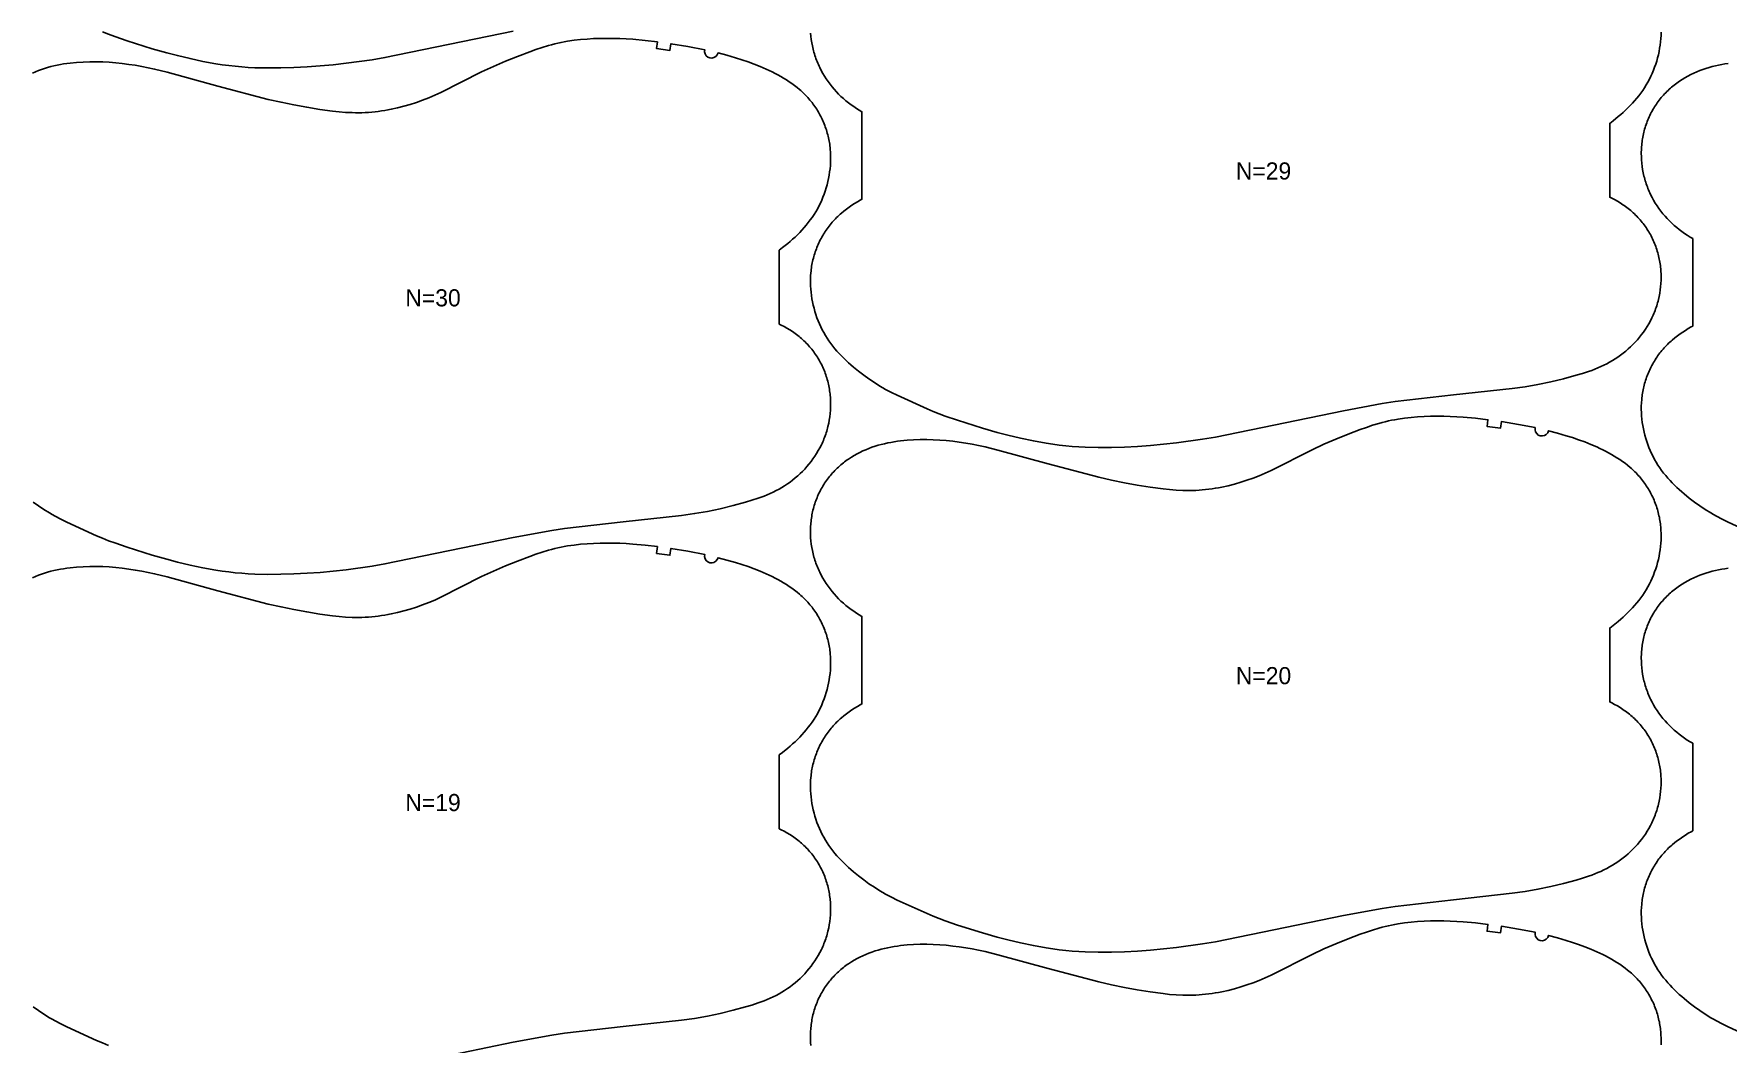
# Model space of a CAD drawing. Header units: inches. Extents: x 0 to 1954, y 0 to 1079.
# Drawn here: x 500.4 to 994.7, y 304.8 to 599.6 of the extents above; entities that cross this region are included whole.
import ezdxf

# ---------------------------------------------------------------- set-up
doc = ezdxf.new("R2010")
doc.units = ezdxf.units.IN

msp = doc.modelspace()

# ---------------------------------------------------------------- linework, layer by layer
at = {"layer": '1'}
for points in [[(499.9889, 588.1557), (500.8617, 588.5406), (501.746, 588.8986), (502.6407, 589.2298), (503.5448, 589.5347), (504.4572, 589.8136), (505.3769, 590.0668), (506.303, 590.2947), (507.2346, 590.4985), (508.1711, 590.6794), (509.1118, 590.8389), (510.0562, 590.978), (511.0035, 591.0982), (512.9042, 591.2868), (514.8092, 591.4134), (516.7165, 591.4806), (518.6246, 591.4894), (520.5318, 591.4411), (522.4368, 591.3372), (524.3388, 591.1815), (526.2367, 590.9783), (528.1299, 590.732), (530.0175, 590.4462), (531.8985, 590.1209), (533.7717, 589.7553), (535.6361, 589.3489), (539.339, 588.4259), (554.0666, 584.3991), (568.8332, 580.5173), (572.5564, 579.676), (576.2957, 578.9094), (580.0488, 578.2142), (583.8144, 577.5929), (587.5967, 577.0801), (589.4955, 576.8785), (591.3984, 576.7254), (593.3041, 576.6315), (594.2576, 576.61), (595.2112, 576.6074), (596.1647, 576.6246), (597.1179, 576.6615), (598.0703, 576.7178), (599.0215, 576.7932), (599.9712, 576.8872), (600.919, 576.9994), (601.8645, 577.1296), (602.8074, 577.2773), (603.7472, 577.4422), (604.6839, 577.6237), (606.5472, 578.0349), (608.3963, 578.5071), (610.2303, 579.0363), (612.0481, 579.6196), (613.8476, 580.2564), (615.6267, 580.9469), (617.3832, 581.6915), (619.1164, 582.4881), (631.031, 588.5316), (634.4963, 590.1311), (638.0038, 591.6375), (641.5419, 593.0684), (645.1131, 594.4166), (646.9133, 595.0536), (648.7255, 595.6542), (650.5521, 596.2056), (651.4715, 596.4591), (652.3953, 596.6955), (653.3237, 596.9138), (654.2563, 597.114), (655.1929, 597.2967), (656.1328, 597.4622), (658.0211, 597.7437), (659.9176, 597.9624), (661.8193, 598.1223), (663.7245, 598.2294), (665.6321, 598.2899), (667.5408, 598.31), (669.4494, 598.295), (671.3573, 598.2451), (673.2637, 598.1597), (675.168, 598.038), (678.7606, 597.7137), (682.3446, 597.2962), (682.0947, 595.3119), (686.0218, 594.7825), (686.3088, 596.7618), (691.236, 595.9172), (696.1463, 594.9796), (696.1463, 594.9796), (696.103, 594.3586), (696.2529, 593.7543), (696.5812, 593.2254), (697.0563, 592.8231), (697.6321, 592.5863), (698.2528, 592.5381), (698.8583, 592.6831), (699.3898, 593.0072), (699.7959, 593.4791), (700.0372, 594.053), (702.607, 593.3665), (705.161, 592.6217), (706.9823, 592.0497), (708.7914, 591.4406), (710.5848, 590.7885), (712.359, 590.0871), (714.1105, 589.3307), (714.9764, 588.9303), (715.8349, 588.5145), (716.6856, 588.0826), (717.5279, 587.6342), (718.3612, 587.1686), (719.1849, 586.6853), (719.9984, 586.1838), (720.7998, 585.6629), (721.5872, 585.1218), (722.3588, 584.5595), (723.1125, 583.9748), (723.8466, 583.3667), (724.2056, 583.0536), (724.5589, 582.7343), (724.9064, 582.4087), (725.2477, 582.0765), (725.5827, 581.7378), (725.9112, 581.3927), (726.2332, 581.0413), (726.5485, 580.6838), (726.8571, 580.3202), (727.1589, 579.9509), (727.4539, 579.5759), (727.7419, 579.1954), (728.0228, 578.8096), (728.2966, 578.4186), (728.5632, 578.0225), (728.8225, 577.6216), (729.0745, 577.216), (729.3189, 576.8058), (729.5559, 576.3912), (729.7852, 575.9723), (730.0067, 575.5494), (730.2206, 575.1225), (730.4265, 574.6919), (730.6246, 574.2576), (730.8148, 573.8198), (730.9969, 573.3786), (731.1709, 572.9343), (731.3368, 572.4869), (731.4945, 572.0366), (731.644, 571.5835), (731.7851, 571.1279), (731.9178, 570.6697), (732.0421, 570.2093), (732.1579, 569.7467), (732.2651, 569.2821), (732.3637, 568.8156), (732.4537, 568.3474), (732.535, 567.8776), (732.6077, 567.4064), (732.672, 566.9339), (732.7279, 566.4603), (732.7754, 565.9857), (732.8458, 565.0342), (732.8836, 564.0806), (732.8894, 563.1261), (732.8638, 562.1718), (732.8074, 561.219), (732.7206, 560.2688), (732.604, 559.3219), (732.4579, 558.3792), (732.2829, 557.4414), (732.0792, 556.5091), (731.8475, 555.5833), (731.588, 554.6645), (731.3012, 553.7536), (730.9875, 552.8514), (730.647, 551.959), (730.2795, 551.0774), (729.8851, 550.2079), (729.4637, 549.3517), (729.0153, 548.5098), (728.5398, 547.6835), (728.0372, 546.874), (727.5078, 546.082), (726.9529, 545.3076), (726.3743, 544.5502), (725.7734, 543.8096), (725.1521, 543.0852), (724.5119, 542.3769), (723.8545, 541.6841), (723.1816, 541.0065), (722.4947, 540.3437), (721.7947, 539.6951), (721.0822, 539.0604), (720.3581, 538.4389), (718.8778, 537.2338), (717.8894, 536.4799), (717.8894, 514.9355), (718.4608, 514.6617), (719.3074, 514.2218), (720.1394, 513.7541), (720.9554, 513.2586), (721.754, 512.7356), (722.1463, 512.4639), (722.5339, 512.1854), (722.9164, 511.9001), (723.2937, 511.608), (723.6656, 511.3093), (724.032, 511.0039), (724.3928, 510.6918), (724.7476, 510.3731), (725.0964, 510.0479), (725.439, 509.716), (725.7752, 509.3776), (726.1049, 509.0328), (726.428, 508.6818), (726.7444, 508.3246), (727.0539, 507.9615), (727.3564, 507.5925), (727.6518, 507.2177), (727.94, 506.8374), (728.2209, 506.4517), (728.4943, 506.0607), (728.7601, 505.6645), (729.0183, 505.2632), (729.2686, 504.8571), (729.511, 504.4462), (729.7454, 504.0308), (729.9716, 503.6108), (730.1895, 503.1865), (730.3991, 502.7581), (730.6004, 502.3257), (730.7933, 501.8894), (730.9778, 501.4495), (731.154, 501.0062), (731.3217, 500.5596), (731.481, 500.1098), (731.6318, 499.6572), (731.7742, 499.2017), (731.908, 498.7437), (732.0333, 498.2832), (732.1501, 497.8206), (732.2583, 497.3558), (732.358, 496.8892), (732.449, 496.4208), (732.5314, 495.9509), (732.6051, 495.4797), (732.6704, 495.0071), (732.727, 494.5335), (732.7752, 494.0589), (732.8149, 493.5835), (732.8461, 493.1075), (732.8689, 492.6309), (732.8834, 492.154), (732.8894, 491.6769), (732.8766, 490.7225), (732.8307, 489.769), (732.7519, 488.8176), (732.6406, 487.8694), (732.4966, 486.9256), (732.3202, 485.9876), (732.1113, 485.0563), (731.9947, 484.5937), (731.8699, 484.1332), (731.7371, 483.6751), (731.5962, 483.2194), (731.4472, 482.7664), (731.2902, 482.3162), (731.125, 481.8689), (730.9518, 481.4247), (730.7706, 480.9837), (730.5814, 480.5461), (730.3844, 480.1118), (730.1797, 479.6812), (729.7477, 478.8307), (729.2864, 477.9955), (728.7969, 477.1762), (728.2801, 476.3736), (727.7369, 475.5885), (727.1685, 474.8215), (726.5758, 474.0735), (725.9594, 473.3449), (725.3203, 472.6364), (724.659, 471.9485), (723.9764, 471.2819), (723.2731, 470.637), (722.5499, 470.0144), (721.8076, 469.4147), (721.0468, 468.8385), (720.2686, 468.2859), (719.4739, 467.7572), (718.6636, 467.2527), (717.8386, 466.7726), (717.0001, 466.3171), (716.1488, 465.8864), (715.2858, 465.4808), (714.4121, 465.1001), (713.5287, 464.7424), (712.6368, 464.4054), (711.7376, 464.0869), (709.9218, 463.4959), (708.0906, 462.9512), (704.4059, 461.9512), (700.6956, 461.0598), (696.9597, 460.2766), (693.201, 459.6116), (689.4237, 459.0678), (672.3483, 457.2096), (655.282, 455.27), (651.5112, 454.6821), (640.2452, 452.6337), (602.8626, 444.9181), (599.0968, 444.2964), (591.5344, 443.2512), (587.7416, 442.8236), (583.9404, 442.4777), (580.1327, 442.2116), (576.3207, 442.0207), (572.5054, 441.9061), (568.688, 441.876), (564.8723, 441.9609), (562.9664, 442.057), (561.0629, 442.1917), (559.1626, 442.3656), (557.2664, 442.5794), (555.3751, 442.8334), (553.489, 443.1249), (549.7332, 443.8073), (546, 444.6022), (542.2883, 445.4922), (539.2075, 446.2975), (534.9272, 447.5124), (527.6492, 449.8157), (524.0393, 451.0598), (522.2488, 451.7197), (520.4726, 452.4152), (518.7131, 453.1508), (510.03, 457.1158), (508.319, 457.9601), (506.6338, 458.852), (505.8036, 459.3205), (504.9821, 459.8044), (503.3647, 460.8158), (501.7808, 461.8807), (500.2297, 462.9941)], [(640.2452, 600.4257), (602.8626, 592.7101), (599.0968, 592.0884), (591.5344, 591.0432), (587.7416, 590.6156), (583.9404, 590.2697), (580.1327, 590.0036), (576.3207, 589.8127), (572.5054, 589.6981), (568.688, 589.668), (564.8723, 589.7529), (562.9664, 589.849), (561.0629, 589.9837), (559.1626, 590.1576), (557.2664, 590.3714), (555.3751, 590.6254), (553.489, 590.9169), (549.7332, 591.5993), (546, 592.3942), (542.2883, 593.2842), (539.2075, 594.0895), (534.9272, 595.3044), (527.6492, 597.6077), (524.0393, 598.8518), (522.2488, 599.5117), (520.4726, 600.2072)], [(975.1894, 600.1541), (975.1638, 599.1998), (975.1074, 598.247), (975.0206, 597.2968), (974.904, 596.3499), (974.7579, 595.4072), (974.5829, 594.4694), (974.3792, 593.5371), (974.1475, 592.6113), (973.888, 591.6925), (973.6012, 590.7816), (973.2875, 589.8794), (972.947, 588.987), (972.5795, 588.1054), (972.1851, 587.2359), (971.7637, 586.3797), (971.3153, 585.5378), (970.8398, 584.7115), (970.3372, 583.902), (969.8078, 583.11), (969.2529, 582.3356), (968.6743, 581.5782), (968.0734, 580.8376), (967.4521, 580.1132), (966.8119, 579.4049), (966.1545, 578.7121), (965.4816, 578.0345), (964.7947, 577.3717), (964.0947, 576.7231), (963.3822, 576.0884), (962.6581, 575.4669), (961.1778, 574.2618), (960.1894, 573.5079), (960.1894, 551.9635), (960.7608, 551.6897), (961.6074, 551.2498), (962.4394, 550.7821), (963.2554, 550.2866), (964.054, 549.7636), (964.4463, 549.4919), (964.8339, 549.2134), (965.2164, 548.9281), (965.5937, 548.636), (965.9656, 548.3373), (966.332, 548.0319), (966.6928, 547.7198), (967.0476, 547.4011), (967.3964, 547.0759), (967.739, 546.744), (968.0752, 546.4056), (968.4049, 546.0608), (968.728, 545.7098), (969.0444, 545.3526), (969.3539, 544.9895), (969.6564, 544.6205), (969.9518, 544.2457), (970.24, 543.8654), (970.5209, 543.4797), (970.7943, 543.0887), (971.0601, 542.6925), (971.3183, 542.2912), (971.5686, 541.8851), (971.811, 541.4742), (972.0454, 541.0588), (972.2716, 540.6388), (972.4895, 540.2145), (972.6991, 539.7861), (972.9004, 539.3537), (973.0933, 538.9174), (973.2778, 538.4775), (973.454, 538.0342), (973.6217, 537.5876), (973.781, 537.1378), (973.9318, 536.6852), (974.0742, 536.2297), (974.208, 535.7717), (974.3333, 535.3112), (974.4501, 534.8486), (974.5583, 534.3838), (974.658, 533.9172), (974.749, 533.4488), (974.8314, 532.9789), (974.9051, 532.5077), (974.9704, 532.0351), (975.027, 531.5615), (975.0752, 531.0869), (975.1149, 530.6115), (975.1461, 530.1355), (975.1689, 529.6589), (975.1834, 529.182), (975.1894, 528.7049), (975.1766, 527.7505), (975.1307, 526.797), (975.0519, 525.8456), (974.9406, 524.8974), (974.7966, 523.9536), (974.6202, 523.0156), (974.4113, 522.0843), (974.2947, 521.6217), (974.1699, 521.1612), (974.0371, 520.7031), (973.8962, 520.2474), (973.7472, 519.7944), (973.5902, 519.3442), (973.425, 518.8969), (973.2518, 518.4527), (973.0706, 518.0117), (972.8814, 517.5741), (972.6844, 517.1398), (972.4797, 516.7092), (972.0477, 515.8587), (971.5864, 515.0235), (971.0969, 514.2042), (970.5801, 513.4016), (970.0369, 512.6165), (969.4685, 511.8495), (968.8758, 511.1015), (968.2594, 510.3729), (967.6203, 509.6644), (966.959, 508.9765), (966.2764, 508.3099), (965.5731, 507.665), (964.8499, 507.0424), (964.1076, 506.4427), (963.3468, 505.8665), (962.5686, 505.3139), (961.7739, 504.7852), (960.9636, 504.2807), (960.1386, 503.8006), (959.3001, 503.3451), (958.4488, 502.9144), (957.5858, 502.5088), (956.7121, 502.1281), (955.8287, 501.7704), (954.9368, 501.4334), (954.0376, 501.1149), (952.2218, 500.5239), (950.3906, 499.9792), (946.7059, 498.9792), (942.9956, 498.0878), (939.2597, 497.3046), (935.501, 496.6396), (931.7237, 496.0958), (914.6483, 494.2376), (897.582, 492.298), (893.8112, 491.7101), (882.5452, 489.6617), (845.1626, 481.9461), (841.3968, 481.3244), (833.8344, 480.2792), (830.0416, 479.8516), (826.2404, 479.5057), (822.4327, 479.2396), (818.6207, 479.0487), (814.8054, 478.9341), (810.988, 478.904), (807.1723, 478.9889), (805.2664, 479.085), (803.3629, 479.2197), (801.4626, 479.3936), (799.5664, 479.6074), (797.6751, 479.8614), (795.789, 480.1529), (792.0332, 480.8353), (788.3, 481.6302), (784.5883, 482.5202), (781.5075, 483.3255), (777.2272, 484.5404), (769.9492, 486.8437), (766.3393, 488.0878), (764.5488, 488.7477), (762.7726, 489.4432), (761.0131, 490.1788), (752.33, 494.1438), (750.619, 494.9881), (748.9338, 495.88), (748.1036, 496.3485), (747.2821, 496.8324), (745.6647, 497.8438), (744.0808, 498.9087), (742.5297, 500.0221), (741.0116, 501.1801), (739.5313, 502.3852), (738.8072, 503.0067), (738.0948, 503.6414), (737.3947, 504.29), (736.7078, 504.9528), (736.0349, 505.6304), (735.3775, 506.3232), (734.7373, 507.0315), (734.116, 507.7559), (733.5152, 508.4965), (732.9365, 509.2539), (732.3816, 510.0283), (731.8522, 510.8203), (731.3496, 511.6298), (730.8742, 512.4561), (730.4257, 513.298), (730.0043, 514.1542), (729.6099, 515.0237), (729.2425, 515.9053), (728.9019, 516.7977), (728.5882, 517.6999), (728.3015, 518.6108), (728.042, 519.5296), (727.8102, 520.4554), (727.6065, 521.3877), (727.4315, 522.3255), (727.2854, 523.2682), (727.1688, 524.2151), (727.082, 525.1653), (727.0256, 526.1181), (727, 527.0724), (727.0058, 528.0269), (727.0436, 528.9805), (727.114, 529.932), (727.1615, 530.4066), (727.2174, 530.8802), (727.2817, 531.3527), (727.3544, 531.8239), (727.4358, 532.2937), (727.5257, 532.7619), (727.6243, 533.2284), (727.7315, 533.693), (727.8473, 534.1556), (727.9716, 534.616), (728.1043, 535.0742), (728.2455, 535.5298), (728.3949, 535.9829), (728.5526, 536.4332), (728.7185, 536.8806), (728.8925, 537.3249), (729.0747, 537.7661), (729.2648, 538.2039), (729.4629, 538.6382), (729.6689, 539.0688), (729.8827, 539.4957), (730.1043, 539.9186), (730.3336, 540.3375), (730.5705, 540.7521), (730.815, 541.1623), (731.0669, 541.5679), (731.3262, 541.9688), (731.5928, 542.3649), (731.8666, 542.7559), (732.1475, 543.1417), (732.4355, 543.5222), (732.7305, 543.8972), (733.0323, 544.2665), (733.3409, 544.6301), (733.6563, 544.9876), (733.9782, 545.339), (734.3067, 545.6841), (734.6417, 546.0228), (734.983, 546.355), (735.3305, 546.6806), (735.6838, 546.9999), (736.0429, 547.313), (736.7769, 547.9211), (737.5306, 548.5058), (738.3022, 549.0681), (739.0897, 549.6092), (739.8911, 550.1301), (740.7045, 550.6316), (741.5282, 551.1149), (742, 551.3785), (742, 576.9118), (741.2259, 577.3624), (740.4156, 577.8669), (739.6208, 578.3956), (738.8426, 578.9482), (738.0818, 579.5244), (737.3395, 580.1241), (736.6163, 580.7467), (735.913, 581.3916), (735.2304, 582.0582), (734.5691, 582.7461), (733.93, 583.4546), (733.3137, 584.1832), (732.7209, 584.9312), (732.1525, 585.6982), (731.6094, 586.4833), (731.0925, 587.2859), (730.603, 588.1052), (730.1417, 588.9404), (729.7098, 589.7909), (729.5051, 590.2215), (729.308, 590.6558), (729.1189, 591.0934), (728.9376, 591.5344), (728.7644, 591.9786), (728.5992, 592.4259), (728.4422, 592.8761), (728.2932, 593.3291), (728.1523, 593.7848), (728.0195, 594.2429), (727.8948, 594.7034), (727.7781, 595.166), (727.5692, 596.0973), (727.3928, 597.0353), (727.2489, 597.9791), (727.1375, 598.9273), (727.0587, 599.8787)], [(1003.4131, 453.1508), (994.73, 457.1158), (993.019, 457.9601), (991.3338, 458.852), (990.5036, 459.3205), (989.6821, 459.8044), (988.0647, 460.8158), (986.4808, 461.8807), (984.9297, 462.9941), (983.4116, 464.1521), (981.9313, 465.3572), (981.2072, 465.9787), (980.4948, 466.6134), (979.7947, 467.262), (979.1078, 467.9248), (978.4349, 468.6024), (977.7775, 469.2952), (977.1373, 470.0035), (976.516, 470.7279), (975.9152, 471.4685), (975.3365, 472.2259), (974.7816, 473.0003), (974.2522, 473.7923), (973.7496, 474.6018), (973.2742, 475.4281), (972.8257, 476.27), (972.4043, 477.1262), (972.0099, 477.9957), (971.6425, 478.8773), (971.3019, 479.7697), (970.9882, 480.6719), (970.7015, 481.5828), (970.442, 482.5016), (970.2102, 483.4274), (970.0065, 484.3597), (969.8315, 485.2975), (969.6854, 486.2402), (969.5688, 487.1871), (969.482, 488.1373), (969.4256, 489.0901), (969.4, 490.0444), (969.4058, 490.9989), (969.4436, 491.9525), (969.514, 492.904), (969.5615, 493.3786), (969.6174, 493.8522), (969.6817, 494.3247), (969.7544, 494.7959), (969.8358, 495.2657), (969.9257, 495.7339), (970.0243, 496.2004), (970.1315, 496.665), (970.2473, 497.1276), (970.3716, 497.588), (970.5043, 498.0462), (970.6455, 498.5018), (970.7949, 498.9549), (970.9526, 499.4052), (971.1185, 499.8526), (971.2925, 500.2969), (971.4747, 500.7381), (971.6648, 501.1759), (971.8629, 501.6102), (972.0689, 502.0408), (972.2827, 502.4677), (972.5043, 502.8906), (972.7336, 503.3095), (972.9705, 503.7241), (973.215, 504.1343), (973.4669, 504.5399), (973.7262, 504.9408), (973.9928, 505.3369), (974.2666, 505.7279), (974.5475, 506.1137), (974.8355, 506.4942), (975.1305, 506.8692), (975.4323, 507.2385), (975.7409, 507.6021), (976.0563, 507.9596), (976.3782, 508.311), (976.7067, 508.6561), (977.0417, 508.9948), (977.383, 509.327), (977.7305, 509.6526), (978.0838, 509.9719), (978.4429, 510.285), (979.1769, 510.8931), (979.9306, 511.4778), (980.7022, 512.0401), (981.4897, 512.5812), (982.2911, 513.1021), (983.1045, 513.6036), (983.9282, 514.0869), (984.4, 514.3505), (984.4, 539.8838), (983.6259, 540.3344), (982.8156, 540.8389), (982.0208, 541.3676), (981.2426, 541.9202), (980.4818, 542.4964), (979.7395, 543.0961), (979.0163, 543.7187), (978.313, 544.3636), (977.6304, 545.0302), (976.9691, 545.7181), (976.33, 546.4266), (975.7137, 547.1552), (975.1209, 547.9032), (974.5525, 548.6702), (974.0094, 549.4553), (973.4925, 550.2579), (973.003, 551.0772), (972.5417, 551.9124), (972.1098, 552.7629), (971.9051, 553.1935), (971.708, 553.6278), (971.5189, 554.0654), (971.3376, 554.5064), (971.1644, 554.9506), (970.9992, 555.3979), (970.8422, 555.8481), (970.6932, 556.3011), (970.5523, 556.7568), (970.4195, 557.2149), (970.2948, 557.6754), (970.1781, 558.138), (969.9692, 559.0693), (969.7928, 560.0073), (969.6489, 560.9511), (969.5375, 561.8993), (969.4587, 562.8507), (969.4128, 563.8042), (969.4, 564.7586), (969.4061, 565.2357), (969.4205, 565.7126), (969.4433, 566.1892), (969.4745, 566.6652), (969.5142, 567.1406), (969.5624, 567.6152), (969.6191, 568.0888), (969.6843, 568.5614), (969.7581, 569.0326), (969.8405, 569.5025), (969.9315, 569.9709), (970.0311, 570.4375), (970.1393, 570.9023), (970.2561, 571.3649), (970.3814, 571.8254), (970.5152, 572.2834), (970.6576, 572.7389), (970.8084, 573.1915), (970.9677, 573.6413), (971.1354, 574.0879), (971.3116, 574.5312), (971.4961, 574.9711), (971.6891, 575.4074), (971.8903, 575.8398), (972.0999, 576.2682), (972.3178, 576.6925), (972.544, 577.1125), (972.7784, 577.5279), (973.0208, 577.9388), (973.2711, 578.3449), (973.5293, 578.7461), (973.7951, 579.1424), (974.0685, 579.5334), (974.3494, 579.9191), (974.6376, 580.2994), (974.933, 580.6742), (975.2355, 581.0432), (975.545, 581.4063), (975.8614, 581.7635), (976.1845, 582.1145), (976.5142, 582.4593), (976.8504, 582.7977), (977.193, 583.1296), (977.5418, 583.4548), (977.8967, 583.7735), (978.2574, 584.0856), (978.6238, 584.391), (978.9957, 584.6897), (979.3731, 584.9818), (979.7556, 585.2671), (980.1431, 585.5456), (980.5354, 585.8173), (981.3341, 586.3403), (982.15, 586.8358), (982.982, 587.3035), (983.8287, 587.7434), (984.6889, 588.1557), (985.5617, 588.5406), (986.446, 588.8986), (987.3407, 589.2298), (988.2448, 589.5347), (989.1572, 589.8136), (990.0769, 590.0668), (991.003, 590.2947), (991.9346, 590.4985), (992.8711, 590.6794), (993.8118, 590.8389), (994.7562, 590.978)], [(499.9889, 440.8637), (500.8617, 441.2486), (501.746, 441.6066), (502.6407, 441.9378), (503.5448, 442.2427), (504.4572, 442.5216), (505.3769, 442.7748), (506.303, 443.0027), (507.2346, 443.2065), (508.1711, 443.3874), (509.1118, 443.5469), (510.0562, 443.686), (511.0035, 443.8062), (512.9042, 443.9948), (514.8092, 444.1214), (516.7165, 444.1886), (518.6246, 444.1974), (520.5318, 444.1491), (522.4368, 444.0452), (524.3388, 443.8895), (526.2367, 443.6863), (528.1299, 443.44), (530.0175, 443.1542), (531.8985, 442.8289), (533.7717, 442.4633), (535.6361, 442.0569), (539.339, 441.1339), (554.0666, 437.1071), (568.8332, 433.2253), (572.5564, 432.384), (576.2957, 431.6174), (580.0488, 430.9222), (583.8144, 430.3009), (587.5967, 429.7881), (589.4955, 429.5865), (591.3984, 429.4334), (593.3041, 429.3395), (594.2576, 429.318), (595.2112, 429.3154), (596.1647, 429.3326), (597.1179, 429.3695), (598.0703, 429.4258), (599.0215, 429.5012), (599.9712, 429.5952), (600.919, 429.7074), (601.8645, 429.8376), (602.8074, 429.9853), (603.7472, 430.1502), (604.6839, 430.3317), (606.5472, 430.7429), (608.3963, 431.2151), (610.2303, 431.7443), (612.0481, 432.3276), (613.8476, 432.9644), (615.6267, 433.6549), (617.3832, 434.3995), (619.1164, 435.1961), (631.031, 441.2396), (634.4963, 442.8391), (638.0038, 444.3455), (641.5419, 445.7764), (645.1131, 447.1246), (646.9133, 447.7616), (648.7255, 448.3622), (650.5521, 448.9136), (651.4715, 449.1671), (652.3953, 449.4035), (653.3237, 449.6218), (654.2563, 449.822), (655.1929, 450.0047), (656.1328, 450.1702), (658.0211, 450.4517), (659.9176, 450.6704), (661.8193, 450.8303), (663.7245, 450.9374), (665.6321, 450.9979), (667.5408, 451.018), (669.4494, 451.003), (671.3573, 450.9531), (673.2637, 450.8677), (675.168, 450.746), (678.7606, 450.4217), (682.3446, 450.0042), (682.0947, 448.0199), (686.0218, 447.4905), (686.3088, 449.4698), (691.236, 448.6252), (696.1463, 447.6876), (696.1463, 447.6876), (696.103, 447.0666), (696.2529, 446.4623), (696.5812, 445.9334), (697.0563, 445.5311), (697.6321, 445.2943), (698.2528, 445.2461), (698.8583, 445.3911), (699.3898, 445.7152), (699.7959, 446.1871), (700.0372, 446.761), (702.607, 446.0745), (705.161, 445.3297), (706.9823, 444.7577), (708.7914, 444.1486), (710.5848, 443.4965), (712.359, 442.7951), (714.1105, 442.0387), (714.9764, 441.6383), (715.8349, 441.2225), (716.6856, 440.7906), (717.5279, 440.3422), (718.3612, 439.8766), (719.1849, 439.3933), (719.9984, 438.8918), (720.7998, 438.3709), (721.5872, 437.8298), (722.3588, 437.2675), (723.1125, 436.6828), (723.8466, 436.0747), (724.2056, 435.7616), (724.5589, 435.4423), (724.9064, 435.1167), (725.2477, 434.7845), (725.5827, 434.4458), (725.9112, 434.1007), (726.2332, 433.7493), (726.5485, 433.3918), (726.8571, 433.0282), (727.1589, 432.6589), (727.4539, 432.2839), (727.7419, 431.9034), (728.0228, 431.5176), (728.2966, 431.1266), (728.5632, 430.7305), (728.8225, 430.3296), (729.0745, 429.924), (729.3189, 429.5138), (729.5559, 429.0992), (729.7852, 428.6803), (730.0067, 428.2574), (730.2206, 427.8305), (730.4265, 427.3999), (730.6246, 426.9656), (730.8148, 426.5278), (730.9969, 426.0866), (731.1709, 425.6423), (731.3368, 425.1949), (731.4945, 424.7446), (731.644, 424.2915), (731.7851, 423.8359), (731.9178, 423.3777), (732.0421, 422.9173), (732.1579, 422.4547), (732.2651, 421.9901), (732.3637, 421.5236), (732.4537, 421.0554), (732.535, 420.5856), (732.6077, 420.1144), (732.672, 419.6419), (732.7279, 419.1683), (732.7754, 418.6937), (732.8458, 417.7422), (732.8836, 416.7886), (732.8894, 415.8341), (732.8638, 414.8798), (732.8074, 413.927), (732.7206, 412.9768), (732.604, 412.0299), (732.4579, 411.0872), (732.2829, 410.1494), (732.0792, 409.2171), (731.8475, 408.2913), (731.588, 407.3725), (731.3012, 406.4616), (730.9875, 405.5594), (730.647, 404.667), (730.2795, 403.7854), (729.8851, 402.9159), (729.4637, 402.0597), (729.0153, 401.2178), (728.5398, 400.3915), (728.0372, 399.582), (727.5078, 398.79), (726.9529, 398.0156), (726.3743, 397.2582), (725.7734, 396.5176), (725.1521, 395.7932), (724.5119, 395.0849), (723.8545, 394.3921), (723.1816, 393.7145), (722.4947, 393.0517), (721.7947, 392.4031), (721.0822, 391.7684), (720.3581, 391.1469), (718.8778, 389.9418), (717.8894, 389.1879), (717.8894, 367.6435), (718.4608, 367.3697), (719.3074, 366.9298), (720.1394, 366.4621), (720.9554, 365.9666), (721.754, 365.4436), (722.1463, 365.1719), (722.5339, 364.8934), (722.9164, 364.6081), (723.2937, 364.316), (723.6656, 364.0173), (724.032, 363.7119), (724.3928, 363.3998), (724.7476, 363.0811), (725.0964, 362.7559), (725.439, 362.424), (725.7752, 362.0856), (726.1049, 361.7408), (726.428, 361.3898), (726.7444, 361.0326), (727.0539, 360.6695), (727.3564, 360.3005), (727.6518, 359.9257), (727.94, 359.5454), (728.2209, 359.1597), (728.4943, 358.7687), (728.7601, 358.3725), (729.0183, 357.9712), (729.2686, 357.5651), (729.511, 357.1542), (729.7454, 356.7388), (729.9716, 356.3188), (730.1895, 355.8945), (730.3991, 355.4661), (730.6004, 355.0337), (730.7933, 354.5974), (730.9778, 354.1575), (731.154, 353.7142), (731.3217, 353.2676), (731.481, 352.8178), (731.6318, 352.3652), (731.7742, 351.9097), (731.908, 351.4517), (732.0333, 350.9912), (732.1501, 350.5286), (732.2583, 350.0638), (732.358, 349.5972), (732.449, 349.1288), (732.5314, 348.6589), (732.6051, 348.1877), (732.6704, 347.7151), (732.727, 347.2415), (732.7752, 346.7669), (732.8149, 346.2915), (732.8461, 345.8155), (732.8689, 345.3389), (732.8834, 344.862), (732.8894, 344.3849), (732.8766, 343.4305), (732.8307, 342.477), (732.7519, 341.5256), (732.6406, 340.5774), (732.4966, 339.6336), (732.3202, 338.6956), (732.1113, 337.7643), (731.9947, 337.3017), (731.8699, 336.8412), (731.7371, 336.3831), (731.5962, 335.9274), (731.4472, 335.4744), (731.2902, 335.0242), (731.125, 334.5769), (730.9518, 334.1327), (730.7706, 333.6917), (730.5814, 333.2541), (730.3844, 332.8198), (730.1797, 332.3892), (729.7477, 331.5387), (729.2864, 330.7035), (728.7969, 329.8842), (728.2801, 329.0816), (727.7369, 328.2965), (727.1685, 327.5295), (726.5758, 326.7815), (725.9594, 326.0529), (725.3203, 325.3444), (724.659, 324.6565), (723.9764, 323.9899), (723.2731, 323.345), (722.5499, 322.7224), (721.8076, 322.1227), (721.0468, 321.5465), (720.2686, 320.9939), (719.4739, 320.4652), (718.6636, 319.9607), (717.8386, 319.4806), (717.0001, 319.0251), (716.1488, 318.5944), (715.2858, 318.1888), (714.4121, 317.8081), (713.5287, 317.4504), (712.6368, 317.1134), (711.7376, 316.7949), (709.9218, 316.2039), (708.0906, 315.6592), (704.4059, 314.6592), (700.6956, 313.7678), (696.9597, 312.9846), (693.201, 312.3196), (689.4237, 311.7758), (672.3483, 309.9176), (655.282, 307.978), (651.5112, 307.3901), (640.2452, 305.3417), (602.8626, 297.6261)], [(1003.4131, 305.8588), (994.73, 309.8238), (993.019, 310.6681), (991.3338, 311.56), (990.5036, 312.0285), (989.6821, 312.5124), (988.0647, 313.5238), (986.4808, 314.5887), (984.9297, 315.7021), (983.4116, 316.8601), (981.9313, 318.0652), (981.2072, 318.6867), (980.4948, 319.3214), (979.7947, 319.97), (979.1078, 320.6328), (978.4349, 321.3104), (977.7775, 322.0032), (977.1373, 322.7115), (976.516, 323.4359), (975.9152, 324.1765), (975.3365, 324.9339), (974.7816, 325.7083), (974.2522, 326.5003), (973.7496, 327.3098), (973.2742, 328.1361), (972.8257, 328.978), (972.4043, 329.8342), (972.0099, 330.7037), (971.6425, 331.5853), (971.3019, 332.4777), (970.9882, 333.3799), (970.7015, 334.2908), (970.442, 335.2096), (970.2102, 336.1354), (970.0065, 337.0677), (969.8315, 338.0055), (969.6854, 338.9482), (969.5688, 339.8951), (969.482, 340.8453), (969.4256, 341.7981), (969.4, 342.7524), (969.4058, 343.7069), (969.4436, 344.6605), (969.514, 345.612), (969.5615, 346.0866), (969.6174, 346.5602), (969.6817, 347.0327), (969.7544, 347.5039), (969.8358, 347.9737), (969.9257, 348.4419), (970.0243, 348.9084), (970.1315, 349.373), (970.2473, 349.8356), (970.3716, 350.296), (970.5043, 350.7542), (970.6455, 351.2098), (970.7949, 351.6629), (970.9526, 352.1132), (971.1185, 352.5606), (971.2925, 353.0049), (971.4747, 353.4461), (971.6648, 353.8839), (971.8629, 354.3182), (972.0689, 354.7488), (972.2827, 355.1757), (972.5043, 355.5986), (972.7336, 356.0175), (972.9705, 356.4321), (973.215, 356.8423), (973.4669, 357.2479), (973.7262, 357.6488), (973.9928, 358.0449), (974.2666, 358.4359), (974.5475, 358.8217), (974.8355, 359.2022), (975.1305, 359.5772), (975.4323, 359.9465), (975.7409, 360.3101), (976.0563, 360.6676), (976.3782, 361.019), (976.7067, 361.3641), (977.0417, 361.7028), (977.383, 362.035), (977.7305, 362.3606), (978.0838, 362.6799), (978.4429, 362.993), (979.1769, 363.6011), (979.9306, 364.1858), (980.7022, 364.7481), (981.4897, 365.2892), (982.2911, 365.8101), (983.1045, 366.3116), (983.9282, 366.7949), (984.4, 367.0585), (984.4, 392.5918), (983.6259, 393.0424), (982.8156, 393.5469), (982.0208, 394.0756), (981.2426, 394.6282), (980.4818, 395.2044), (979.7395, 395.8041), (979.0163, 396.4267), (978.313, 397.0716), (977.6304, 397.7382), (976.9691, 398.4261), (976.33, 399.1346), (975.7137, 399.8632), (975.1209, 400.6112), (974.5525, 401.3782), (974.0094, 402.1633), (973.4925, 402.9659), (973.003, 403.7852), (972.5417, 404.6204), (972.1098, 405.4709), (971.9051, 405.9015), (971.708, 406.3358), (971.5189, 406.7734), (971.3376, 407.2144), (971.1644, 407.6586), (970.9992, 408.1059), (970.8422, 408.5561), (970.6932, 409.0091), (970.5523, 409.4648), (970.4195, 409.9229), (970.2948, 410.3834), (970.1781, 410.846), (969.9692, 411.7773), (969.7928, 412.7153), (969.6489, 413.6591), (969.5375, 414.6073), (969.4587, 415.5587), (969.4128, 416.5122), (969.4, 417.4666), (969.4061, 417.9437), (969.4205, 418.4206), (969.4433, 418.8972), (969.4745, 419.3732), (969.5142, 419.8486), (969.5624, 420.3232), (969.6191, 420.7968), (969.6843, 421.2694), (969.7581, 421.7406), (969.8405, 422.2105), (969.9315, 422.6789), (970.0311, 423.1455), (970.1393, 423.6103), (970.2561, 424.0729), (970.3814, 424.5334), (970.5152, 424.9914), (970.6576, 425.4469), (970.8084, 425.8995), (970.9677, 426.3493), (971.1354, 426.7959), (971.3116, 427.2392), (971.4961, 427.6791), (971.6891, 428.1154), (971.8903, 428.5478), (972.0999, 428.9762), (972.3178, 429.4005), (972.544, 429.8205), (972.7784, 430.2359), (973.0208, 430.6468), (973.2711, 431.0529), (973.5293, 431.4541), (973.7951, 431.8504), (974.0685, 432.2414), (974.3494, 432.6271), (974.6376, 433.0074), (974.933, 433.3822), (975.2355, 433.7512), (975.545, 434.1143), (975.8614, 434.4715), (976.1845, 434.8225), (976.5142, 435.1673), (976.8504, 435.5057), (977.193, 435.8376), (977.5418, 436.1628), (977.8967, 436.4815), (978.2574, 436.7936), (978.6238, 437.099), (978.9957, 437.3977), (979.3731, 437.6898), (979.7556, 437.9751), (980.1431, 438.2536), (980.5354, 438.5253), (981.3341, 439.0483), (982.15, 439.5438), (982.982, 440.0115), (983.8287, 440.4514), (984.6889, 440.8637), (985.5617, 441.2486), (986.446, 441.6066), (987.3407, 441.9378), (988.2448, 442.2427), (989.1572, 442.5216), (990.0769, 442.7748), (991.003, 443.0027), (991.9346, 443.2065), (992.8711, 443.3874), (993.8118, 443.5469), (994.7562, 443.686)], [(727.1375, 304.3433), (727.0587, 305.2947), (727.0128, 306.2482), (727, 307.2026), (727.0061, 307.6797), (727.0205, 308.1566), (727.0433, 308.6332), (727.0745, 309.1092), (727.1142, 309.5846), (727.1624, 310.0592), (727.2191, 310.5328), (727.2843, 311.0054), (727.3581, 311.4766), (727.4405, 311.9465), (727.5315, 312.4149), (727.6311, 312.8815), (727.7393, 313.3463), (727.8561, 313.8089), (727.9814, 314.2694), (728.1152, 314.7274), (728.2576, 315.1829), (728.4084, 315.6355), (728.5677, 316.0853), (728.7354, 316.5319), (728.9116, 316.9752), (729.0961, 317.4151), (729.2891, 317.8514), (729.4903, 318.2838), (729.6999, 318.7122), (729.9178, 319.1365), (730.144, 319.5565), (730.3784, 319.9719), (730.6208, 320.3828), (730.8711, 320.7889), (731.1293, 321.1901), (731.3951, 321.5864), (731.6685, 321.9774), (731.9494, 322.3631), (732.2376, 322.7434), (732.533, 323.1182), (732.8355, 323.4872), (733.145, 323.8503), (733.4614, 324.2075), (733.7845, 324.5585), (734.1142, 324.9033), (734.4504, 325.2417), (734.793, 325.5736), (735.1418, 325.8988), (735.4967, 326.2175), (735.8574, 326.5296), (736.2238, 326.835), (736.5957, 327.1337), (736.9731, 327.4258), (737.3556, 327.7111), (737.7431, 327.9896), (738.1354, 328.2613), (738.9341, 328.7843), (739.75, 329.2798), (740.582, 329.7475), (741.4287, 330.1874), (742.2889, 330.5997), (743.1617, 330.9846), (744.046, 331.3426), (744.9407, 331.6738), (745.8448, 331.9787), (746.7572, 332.2576), (747.6769, 332.5108), (748.603, 332.7387), (749.5346, 332.9425), (750.4711, 333.1234), (751.4118, 333.2829), (752.3562, 333.422), (753.3035, 333.5422), (755.2042, 333.7308), (757.1092, 333.8574), (759.0165, 333.9246), (760.9246, 333.9334), (762.8318, 333.8851), (764.7368, 333.7812), (766.6388, 333.6255), (768.5367, 333.4223), (770.4299, 333.176), (772.3175, 332.8902), (774.1985, 332.5649), (776.0717, 332.1993), (777.9361, 331.7929), (781.639, 330.8699), (796.3666, 326.8431), (811.1332, 322.9613), (814.8564, 322.12), (818.5957, 321.3534), (822.3488, 320.6582), (826.1144, 320.0369), (829.8967, 319.5241), (831.7955, 319.3225), (833.6984, 319.1694), (835.6041, 319.0755), (836.5576, 319.054), (837.5112, 319.0514), (838.4647, 319.0686), (839.4179, 319.1055), (840.3703, 319.1618), (841.3215, 319.2372), (842.2712, 319.3312), (843.219, 319.4434), (844.1645, 319.5736), (845.1074, 319.7213), (846.0472, 319.8862), (846.9839, 320.0677), (848.8472, 320.4789), (850.6963, 320.9511), (852.5303, 321.4803), (854.3481, 322.0636), (856.1476, 322.7004), (857.9267, 323.3909), (859.6832, 324.1355), (861.4164, 324.9321), (873.331, 330.9756), (876.7963, 332.5751), (880.3038, 334.0815), (883.8419, 335.5124), (887.4131, 336.8606), (889.2133, 337.4976), (891.0255, 338.0982), (892.8521, 338.6496), (893.7715, 338.9031), (894.6953, 339.1395), (895.6237, 339.3578), (896.5563, 339.558), (897.4929, 339.7407), (898.4328, 339.9062), (900.3211, 340.1877), (902.2176, 340.4064), (904.1193, 340.5663), (906.0245, 340.6734), (907.9321, 340.7339), (909.8408, 340.754), (911.7494, 340.739), (913.6573, 340.6891), (915.5637, 340.6037), (917.468, 340.482), (921.0606, 340.1577), (924.6446, 339.7402), (924.3947, 337.7559), (928.3218, 337.2265), (928.6088, 339.2058), (933.536, 338.3612), (938.4463, 337.4236), (938.4463, 337.4236), (938.403, 336.8026), (938.5529, 336.1983), (938.8812, 335.6694), (939.3563, 335.2671), (939.9321, 335.0303), (940.5528, 334.9821), (941.1583, 335.1271), (941.6898, 335.4512), (942.0959, 335.9231), (942.3372, 336.497), (944.907, 335.8105), (947.461, 335.0657), (949.2823, 334.4937), (951.0914, 333.8846), (952.8848, 333.2325), (954.659, 332.5311), (956.4105, 331.7747), (957.2764, 331.3743), (958.1349, 330.9585), (958.9856, 330.5266), (959.8279, 330.0782), (960.6612, 329.6126), (961.4849, 329.1293), (962.2984, 328.6278), (963.0998, 328.1069), (963.8872, 327.5658), (964.6588, 327.0035), (965.4125, 326.4188), (966.1466, 325.8107), (966.5056, 325.4976), (966.8589, 325.1783), (967.2064, 324.8527), (967.5477, 324.5205), (967.8827, 324.1818), (968.2112, 323.8367), (968.5332, 323.4853), (968.8485, 323.1278), (969.1571, 322.7642), (969.4589, 322.3949), (969.7539, 322.0199), (970.0419, 321.6394), (970.3228, 321.2536), (970.5966, 320.8626), (970.8632, 320.4665), (971.1225, 320.0656), (971.3745, 319.66), (971.6189, 319.2498), (971.8559, 318.8352), (972.0852, 318.4163), (972.3067, 317.9934), (972.5206, 317.5665), (972.7265, 317.1359), (972.9246, 316.7016), (973.1148, 316.2638), (973.2969, 315.8226), (973.4709, 315.3783), (973.6368, 314.9309), (973.7945, 314.4806), (973.944, 314.0275), (974.0851, 313.5719), (974.2178, 313.1137), (974.3421, 312.6533), (974.4579, 312.1907), (974.5651, 311.7261), (974.6637, 311.2596), (974.7537, 310.7914), (974.835, 310.3216), (974.9077, 309.8504), (974.972, 309.3779), (975.0279, 308.9043), (975.0754, 308.4297), (975.1458, 307.4782), (975.1836, 306.5246), (975.1894, 305.5701), (975.1638, 304.6158)], [(522.2488, 304.4277), (520.4726, 305.1232), (518.7131, 305.8588), (510.03, 309.8238), (508.319, 310.6681), (506.6338, 311.56), (505.8036, 312.0285), (504.9821, 312.5124), (503.3647, 313.5238), (501.7808, 314.5887), (500.2297, 315.7021)]]:
    msp.add_lwpolyline(points, dxfattribs=at)
msp.add_lwpolyline([(938.4463, 484.7156), (938.403, 484.0946), (938.5529, 483.4903), (938.8812, 482.9614), (939.3563, 482.5591), (939.9321, 482.3223), (940.5528, 482.2741), (941.1583, 482.4191), (941.6898, 482.7432), (942.0959, 483.2151), (942.3372, 483.789), (944.907, 483.1025), (947.461, 482.3577), (949.2823, 481.7857), (951.0914, 481.1766), (952.8848, 480.5245), (954.659, 479.8231), (956.4105, 479.0667), (957.2764, 478.6663), (958.1349, 478.2505), (958.9856, 477.8186), (959.8279, 477.3702), (960.6612, 476.9046), (961.4849, 476.4213), (962.2984, 475.9198), (963.0998, 475.3989), (963.8872, 474.8578), (964.6588, 474.2955), (965.4125, 473.7108), (966.1466, 473.1027), (966.5056, 472.7896), (966.8589, 472.4703), (967.2064, 472.1447), (967.5477, 471.8125), (967.8827, 471.4738), (968.2112, 471.1287), (968.5332, 470.7773), (968.8485, 470.4198), (969.1571, 470.0562), (969.4589, 469.6869), (969.7539, 469.3119), (970.0419, 468.9314), (970.3228, 468.5456), (970.5966, 468.1546), (970.8632, 467.7585), (971.1225, 467.3576), (971.3745, 466.952), (971.6189, 466.5418), (971.8559, 466.1272), (972.0852, 465.7083), (972.3067, 465.2854), (972.5206, 464.8585), (972.7265, 464.4279), (972.9246, 463.9936), (973.1148, 463.5558), (973.2969, 463.1146), (973.4709, 462.6703), (973.6368, 462.2229), (973.7945, 461.7726), (973.944, 461.3195), (974.0851, 460.8639), (974.2178, 460.4057), (974.3421, 459.9453), (974.4579, 459.4827), (974.5651, 459.0181), (974.6637, 458.5516), (974.7537, 458.0834), (974.835, 457.6136), (974.9077, 457.1424), (974.972, 456.6699), (975.0279, 456.1963), (975.0754, 455.7217), (975.1458, 454.7702), (975.1836, 453.8166), (975.1894, 452.8621), (975.1638, 451.9078), (975.1074, 450.955), (975.0206, 450.0048), (974.904, 449.0579), (974.7579, 448.1152), (974.5829, 447.1774), (974.3792, 446.2451), (974.1475, 445.3193), (973.888, 444.4005), (973.6012, 443.4896), (973.2875, 442.5874), (972.947, 441.695), (972.5795, 440.8134), (972.1851, 439.9439), (971.7637, 439.0877), (971.3153, 438.2458), (970.8398, 437.4195), (970.3372, 436.61), (969.8078, 435.818), (969.2529, 435.0436), (968.6743, 434.2862), (968.0734, 433.5456), (967.4521, 432.8212), (966.8119, 432.1129), (966.1545, 431.4201), (965.4816, 430.7425), (964.7947, 430.0797), (964.0947, 429.4311), (963.3822, 428.7964), (962.6581, 428.1749), (961.1778, 426.9698), (960.1894, 426.2159), (960.1894, 404.6715), (960.7608, 404.3977), (961.6074, 403.9578), (962.4394, 403.4901), (963.2554, 402.9946), (964.054, 402.4716), (964.4463, 402.1999), (964.8339, 401.9214), (965.2164, 401.6361), (965.5937, 401.344), (965.9656, 401.0453), (966.332, 400.7399), (966.6928, 400.4278), (967.0476, 400.1091), (967.3964, 399.7839), (967.739, 399.452), (968.0752, 399.1136), (968.4049, 398.7688), (968.728, 398.4178), (969.0444, 398.0606), (969.3539, 397.6975), (969.6564, 397.3285), (969.9518, 396.9537), (970.24, 396.5734), (970.5209, 396.1877), (970.7943, 395.7967), (971.0601, 395.4005), (971.3183, 394.9992), (971.5686, 394.5931), (971.811, 394.1822), (972.0454, 393.7668), (972.2716, 393.3468), (972.4895, 392.9225), (972.6991, 392.4941), (972.9004, 392.0617), (973.0933, 391.6254), (973.2778, 391.1855), (973.454, 390.7422), (973.6217, 390.2956), (973.781, 389.8458), (973.9318, 389.3932), (974.0742, 388.9377), (974.208, 388.4797), (974.3333, 388.0192), (974.4501, 387.5566), (974.5583, 387.0918), (974.658, 386.6252), (974.749, 386.1568), (974.8314, 385.6869), (974.9051, 385.2157), (974.9704, 384.7431), (975.027, 384.2695), (975.0752, 383.7949), (975.1149, 383.3195), (975.1461, 382.8435), (975.1689, 382.3669), (975.1834, 381.89), (975.1894, 381.4129), (975.1766, 380.4585), (975.1307, 379.505), (975.0519, 378.5536), (974.9406, 377.6054), (974.7966, 376.6616), (974.6202, 375.7236), (974.4113, 374.7923), (974.2947, 374.3297), (974.1699, 373.8692), (974.0371, 373.4111), (973.8962, 372.9554), (973.7472, 372.5024), (973.5902, 372.0522), (973.425, 371.6049), (973.2518, 371.1607), (973.0706, 370.7197), (972.8814, 370.2821), (972.6844, 369.8478), (972.4797, 369.4172), (972.0477, 368.5667), (971.5864, 367.7315), (971.0969, 366.9122), (970.5801, 366.1096), (970.0369, 365.3245), (969.4685, 364.5575), (968.8758, 363.8095), (968.2594, 363.0809), (967.6203, 362.3724), (966.959, 361.6845), (966.2764, 361.0179), (965.5731, 360.373), (964.8499, 359.7504), (964.1076, 359.1507), (963.3468, 358.5745), (962.5686, 358.0219), (961.7739, 357.4932), (960.9636, 356.9887), (960.1386, 356.5086), (959.3001, 356.0531), (958.4488, 355.6224), (957.5858, 355.2168), (956.7121, 354.8361), (955.8287, 354.4784), (954.9368, 354.1414), (954.0376, 353.8229), (952.2218, 353.2319), (950.3906, 352.6872), (946.7059, 351.6872), (942.9956, 350.7958), (939.2597, 350.0126), (935.501, 349.3476), (931.7237, 348.8038), (914.6483, 346.9456), (897.582, 345.006), (893.8112, 344.4181), (882.5452, 342.3697), (845.1626, 334.6541), (841.3968, 334.0324), (833.8344, 332.9872), (830.0416, 332.5596), (826.2404, 332.2137), (822.4327, 331.9476), (818.6207, 331.7567), (814.8054, 331.6421), (810.988, 331.612), (807.1723, 331.6969), (805.2664, 331.793), (803.3629, 331.9277), (801.4626, 332.1016), (799.5664, 332.3154), (797.6751, 332.5694), (795.789, 332.8609), (792.0332, 333.5433), (788.3, 334.3382), (784.5883, 335.2282), (781.5075, 336.0335), (777.2272, 337.2484), (769.9492, 339.5517), (766.3393, 340.7958), (764.5488, 341.4557), (762.7726, 342.1512), (761.0131, 342.8868), (752.33, 346.8518), (750.619, 347.6961), (748.9338, 348.588), (748.1036, 349.0565), (747.2821, 349.5404), (745.6647, 350.5518), (744.0808, 351.6167), (742.5297, 352.7301), (741.0116, 353.8881), (739.5313, 355.0932), (738.8072, 355.7147), (738.0948, 356.3494), (737.3947, 356.998), (736.7078, 357.6608), (736.0349, 358.3384), (735.3775, 359.0312), (734.7373, 359.7395), (734.116, 360.4639), (733.5152, 361.2045), (732.9365, 361.9619), (732.3816, 362.7363), (731.8522, 363.5283), (731.3496, 364.3378), (730.8742, 365.1641), (730.4257, 366.006), (730.0043, 366.8622), (729.6099, 367.7317), (729.2425, 368.6133), (728.9019, 369.5057), (728.5882, 370.4079), (728.3015, 371.3188), (728.042, 372.2376), (727.8102, 373.1634), (727.6065, 374.0957), (727.4315, 375.0335), (727.2854, 375.9762), (727.1688, 376.9231), (727.082, 377.8733), (727.0256, 378.8261), (727, 379.7804), (727.0058, 380.7349), (727.0436, 381.6885), (727.114, 382.64), (727.1615, 383.1146), (727.2174, 383.5882), (727.2817, 384.0607), (727.3544, 384.5319), (727.4358, 385.0017), (727.5257, 385.4699), (727.6243, 385.9364), (727.7315, 386.401), (727.8473, 386.8636), (727.9716, 387.324), (728.1043, 387.7822), (728.2455, 388.2378), (728.3949, 388.6909), (728.5526, 389.1412), (728.7185, 389.5886), (728.8925, 390.0329), (729.0747, 390.4741), (729.2648, 390.9119), (729.4629, 391.3462), (729.6689, 391.7768), (729.8827, 392.2037), (730.1043, 392.6266), (730.3336, 393.0455), (730.5705, 393.4601), (730.815, 393.8703), (731.0669, 394.2759), (731.3262, 394.6768), (731.5928, 395.0729), (731.8666, 395.4639), (732.1475, 395.8497), (732.4355, 396.2302), (732.7305, 396.6052), (733.0323, 396.9745), (733.3409, 397.3381), (733.6563, 397.6956), (733.9782, 398.047), (734.3067, 398.3921), (734.6417, 398.7308), (734.983, 399.063), (735.3305, 399.3886), (735.6838, 399.7079), (736.0429, 400.021), (736.7769, 400.6291), (737.5306, 401.2138), (738.3022, 401.7761), (739.0897, 402.3172), (739.8911, 402.8381), (740.7045, 403.3396), (741.5282, 403.8229), (742, 404.0865), (742, 429.6198), (741.2259, 430.0704), (740.4156, 430.5749), (739.6208, 431.1036), (738.8426, 431.6562), (738.0818, 432.2324), (737.3395, 432.8321), (736.6163, 433.4547), (735.913, 434.0996), (735.2304, 434.7662), (734.5691, 435.4541), (733.93, 436.1626), (733.3137, 436.8912), (732.7209, 437.6392), (732.1525, 438.4062), (731.6094, 439.1913), (731.0925, 439.9939), (730.603, 440.8132), (730.1417, 441.6484), (729.7098, 442.4989), (729.5051, 442.9295), (729.308, 443.3638), (729.1189, 443.8014), (728.9376, 444.2424), (728.7644, 444.6866), (728.5992, 445.1339), (728.4422, 445.5841), (728.2932, 446.0371), (728.1523, 446.4928), (728.0195, 446.9509), (727.8948, 447.4114), (727.7781, 447.874), (727.5692, 448.8053), (727.3928, 449.7433), (727.2489, 450.6871), (727.1375, 451.6353), (727.0587, 452.5867), (727.0128, 453.5402), (727, 454.4946), (727.0061, 454.9717), (727.0205, 455.4486), (727.0433, 455.9252), (727.0745, 456.4012), (727.1142, 456.8766), (727.1624, 457.3512), (727.2191, 457.8248), (727.2843, 458.2974), (727.3581, 458.7686), (727.4405, 459.2385), (727.5315, 459.7069), (727.6311, 460.1735), (727.7393, 460.6383), (727.8561, 461.1009), (727.9814, 461.5614), (728.1152, 462.0194), (728.2576, 462.4749), (728.4084, 462.9275), (728.5677, 463.3773), (728.7354, 463.8239), (728.9116, 464.2672), (729.0961, 464.7071), (729.2891, 465.1434), (729.4903, 465.5758), (729.6999, 466.0042), (729.9178, 466.4285), (730.144, 466.8485), (730.3784, 467.2639), (730.6208, 467.6748), (730.8711, 468.0809), (731.1293, 468.4821), (731.3951, 468.8784), (731.6685, 469.2694), (731.9494, 469.6551), (732.2376, 470.0354), (732.533, 470.4102), (732.8355, 470.7792), (733.145, 471.1423), (733.4614, 471.4995), (733.7845, 471.8505), (734.1142, 472.1953), (734.4504, 472.5337), (734.793, 472.8656), (735.1418, 473.1908), (735.4967, 473.5095), (735.8574, 473.8216), (736.2238, 474.127), (736.5957, 474.4257), (736.9731, 474.7178), (737.3556, 475.0031), (737.7431, 475.2816), (738.1354, 475.5533), (738.9341, 476.0763), (739.75, 476.5718), (740.582, 477.0395), (741.4287, 477.4794), (742.2889, 477.8917), (743.1617, 478.2766), (744.046, 478.6346), (744.9407, 478.9658), (745.8448, 479.2707), (746.7572, 479.5496), (747.6769, 479.8028), (748.603, 480.0307), (749.5346, 480.2345), (750.4711, 480.4154), (751.4118, 480.5749), (752.3562, 480.714), (753.3035, 480.8342), (755.2042, 481.0228), (757.1092, 481.1494), (759.0165, 481.2166), (760.9246, 481.2254), (762.8318, 481.1771), (764.7368, 481.0732), (766.6388, 480.9175), (768.5367, 480.7143), (770.4299, 480.468), (772.3175, 480.1822), (774.1985, 479.8569), (776.0717, 479.4913), (777.9361, 479.0849), (781.639, 478.1619), (796.3666, 474.1351), (811.1332, 470.2533), (814.8564, 469.412), (818.5957, 468.6454), (822.3488, 467.9502), (826.1144, 467.3289), (829.8967, 466.8161), (831.7955, 466.6145), (833.6984, 466.4614), (835.6041, 466.3675), (836.5576, 466.346), (837.5112, 466.3434), (838.4647, 466.3606), (839.4179, 466.3975), (840.3703, 466.4538), (841.3215, 466.5292), (842.2712, 466.6232), (843.219, 466.7354), (844.1645, 466.8656), (845.1074, 467.0133), (846.0472, 467.1782), (846.9839, 467.3597), (848.8472, 467.7709), (850.6963, 468.2431), (852.5303, 468.7723), (854.3481, 469.3556), (856.1476, 469.9924), (857.9267, 470.6829), (859.6832, 471.4275), (861.4164, 472.2241), (873.331, 478.2676), (876.7963, 479.8671), (880.3038, 481.3735), (883.8419, 482.8044), (887.4131, 484.1526), (889.2133, 484.7896), (891.0255, 485.3902), (892.8521, 485.9416), (893.7715, 486.1951), (894.6953, 486.4315), (895.6237, 486.6498), (896.5563, 486.85), (897.4929, 487.0327), (898.4328, 487.1982), (900.3211, 487.4797), (902.2176, 487.6984), (904.1193, 487.8583), (906.0245, 487.9654), (907.9321, 488.0259), (909.8408, 488.046), (911.7494, 488.031), (913.6573, 487.9811), (915.5637, 487.8957), (917.468, 487.774), (921.0606, 487.4497), (924.6446, 487.0322), (924.3947, 485.0479), (928.3218, 484.5185), (928.6088, 486.4978), (933.536, 485.6532), (938.4463, 484.7156)], close=True, dxfattribs=at)

# ---------------------------------------------------------------- texts
for s, p in [('N=29', (851.0947, 557.121)), ('N=30', (608.7947, 520.093)), ('N=20', (851.0947, 409.829)), ('N=19', (608.7947, 372.801))]:
    msp.add_text(s, height=5, dxfattribs=at).set_placement(p)

doc.saveas('drawing.dxf')
